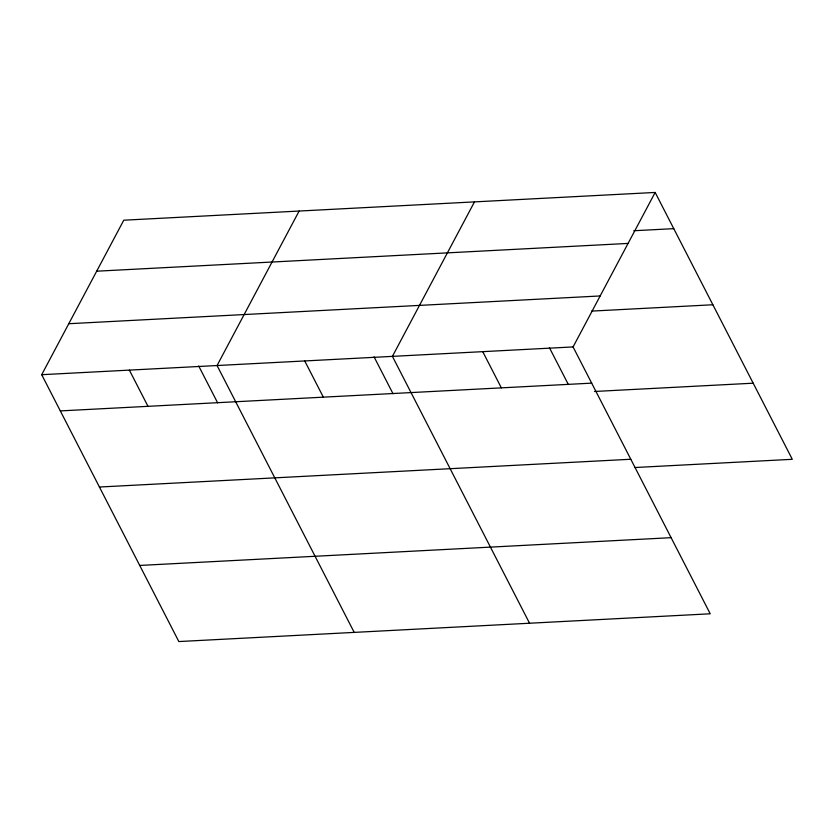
<?xml version="1.0" encoding="UTF-8"?>
<svg xmlns="http://www.w3.org/2000/svg" width="834" height="834" viewBox="0 0 834 834"><rect width="100%" height="100%" fill="white"/><g stroke="black" fill="none" stroke-linecap="round" stroke-linejoin="round"><path stroke-width="1.25" d="M655.159 192.445L573.073 346.934L710.224 613.793L178.841 641.554L41.7 374.695L123.776 220.207L655.159 192.445L792.3 459.305L634.862 467.53M299.135 211.044L217.059 365.532L354.2 632.391M474.483 201.88L392.407 356.368L529.548 623.227M633.757 230.747L673.768 228.652M96.692 271.196L628.065 243.424M68.784 323.717L600.157 295.955M591.577 311.103L712.882 304.764M41.7 374.695L573.073 346.934M60.309 410.912L591.681 383.14M594.454 391.48L753.185 383.192M99.423 487.025L630.806 459.253M139.726 565.442L671.099 537.68M549.398 347.653L568.371 384.557M482.74 351.656L501.349 387.862M374.049 356.816L393.012 393.721M304.733 360.955L323.342 397.161M198.69 365.98L217.664 402.885M129.374 370.119L147.983 406.325"/></g></svg>
